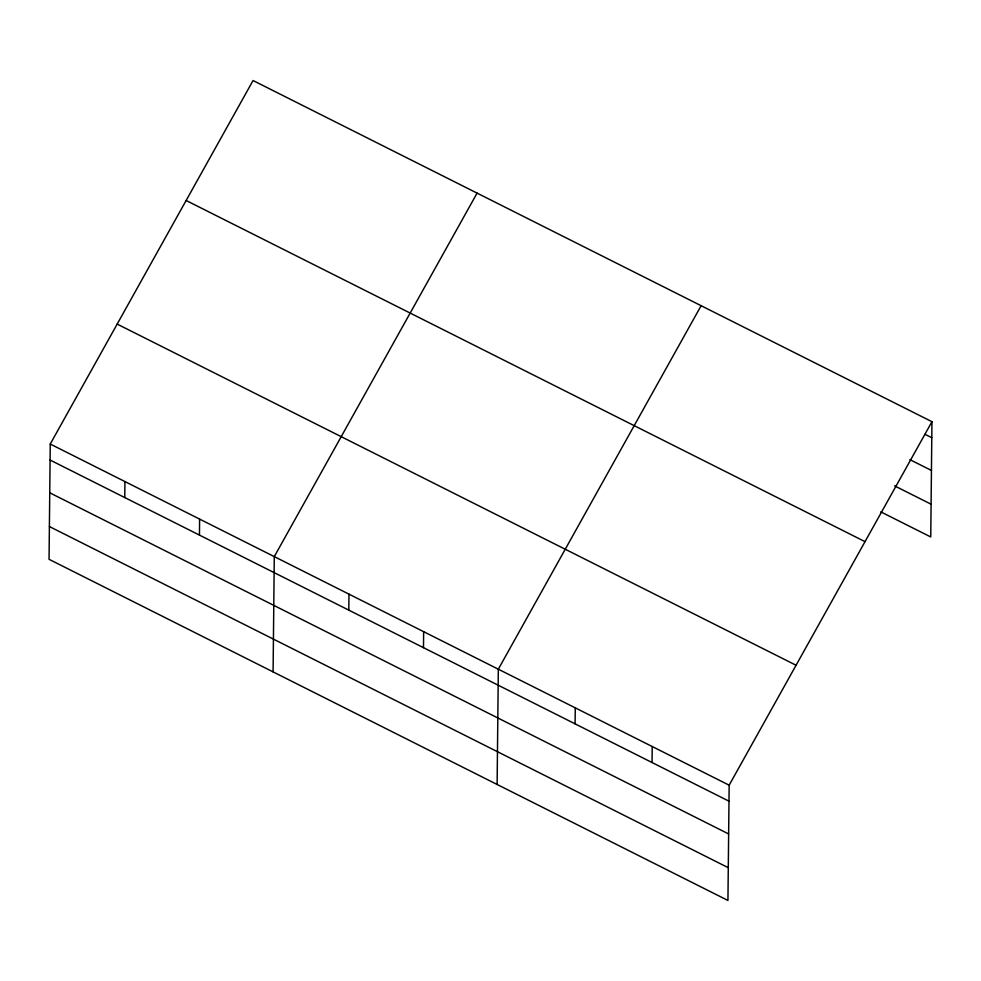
<?xml version="1.0" encoding="UTF-8"?>
<svg xmlns="http://www.w3.org/2000/svg" width="981" height="981" viewBox="0 0 981 981"><rect width="100%" height="100%" fill="white"/><g stroke="black" fill="none" stroke-linecap="round" stroke-linejoin="round"><path stroke-width="1.47" d="M50.252 444.037L49.05 559.305L727.939 900.46L729.153 785.192L931.95 421.695L253.061 80.54L50.252 444.037L729.153 785.192M124.771 497.563L124.93 481.561M199.45 535.086L199.609 519.084M273.086 671.887L274.288 556.619L477.085 193.122M348.807 610.145L348.966 594.143M423.485 647.668L423.645 631.666M497.122 784.469L498.323 669.201L701.121 305.704M575.099 723.855L575.271 707.865M652.046 762.519L652.206 746.529M931.95 421.695L930.748 536.963L880.803 511.861M925.034 434.301L931.778 437.698M909.841 459.599L931.435 470.451M894.635 485.889L931.092 504.209M186.132 200.492L865.021 541.647M117.18 324.086L796.069 665.241M50.092 460.04L728.981 801.183M49.749 492.793L728.638 833.948M49.393 526.539L728.282 867.695"/></g></svg>
